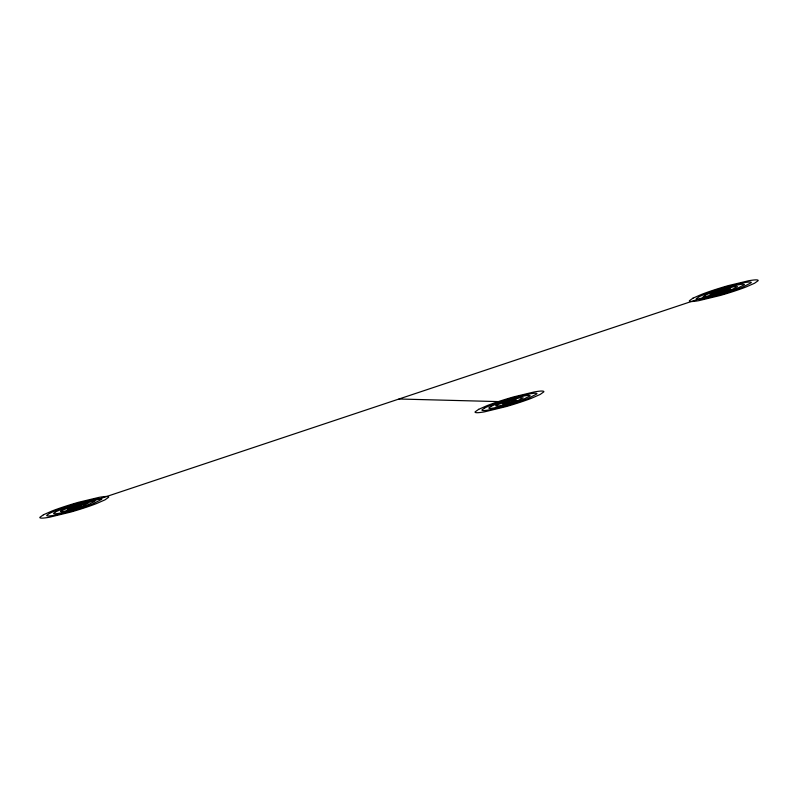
<?xml version="1.0" encoding="UTF-8"?>
<svg xmlns="http://www.w3.org/2000/svg" width="798" height="798" viewBox="0 0 798 798"><rect width="100%" height="100%" fill="white"/><g stroke="black" fill="none" stroke-linecap="round" stroke-linejoin="round"><path stroke-width="1.2" d="M74.234 507.299L723.766 290.701M399 399L509.453 401.883M43.461 514.75L39.9 517.294A65.486 4.459 -14.8 0 0 41.755 518.131A41.815 2.843 -14.8 0 0 49.316 517.254L70.813 512.047A41.815 2.843 -14.8 0 0 85.276 507.588A65.486 4.459 -14.8 0 0 96.398 503.608L105.007 499.847L108.568 497.294A65.486 4.459 -14.8 0 0 106.713 496.466A41.815 2.843 -14.8 0 0 99.161 497.344L78.553 502.271A44.399 3.022 -14.8 0 0 63.192 507.009A65.486 4.459 -14.8 0 0 52.07 510.989L43.461 514.75M49.616 513.264L46.763 515.299A52.389 3.561 -14.8 0 0 48.259 515.967A33.446 2.274 -14.8 0 0 54.294 515.259L71.501 511.099A33.446 2.274 -14.8 0 0 83.072 507.528A52.389 3.561 -14.8 0 0 91.97 504.346L101.705 499.299A52.389 3.561 -14.8 0 0 100.219 498.63A33.446 2.274 -14.8 0 0 94.174 499.339L77.685 503.279A35.521 2.414 -14.8 0 0 65.396 507.069A52.389 3.561 -14.8 0 0 56.498 510.251L49.616 513.264M55.77 511.767L53.636 513.294A39.292 2.673 -14.8 0 0 54.753 513.792A25.087 1.706 -14.8 0 0 59.281 513.274L72.179 510.141A25.087 1.706 -14.8 0 0 80.867 507.468A39.292 2.673 -14.8 0 0 87.531 505.084L94.832 501.294A39.292 2.673 -14.8 0 0 93.725 500.805A25.087 1.706 -14.8 0 0 89.186 501.324L76.827 504.286A26.643 1.815 -14.8 0 0 67.611 507.129A39.292 2.673 -14.8 0 0 60.937 509.513L55.77 511.767M61.925 510.281L60.498 511.299L64.269 511.279L72.867 509.194L83.102 505.822L87.97 503.299L84.209 503.319L75.96 505.294L61.925 510.281M68.079 508.785L67.371 509.294L73.556 508.246L81.107 505.294L75.102 506.291L68.079 508.785M478.68 409.334L475.119 411.878A65.486 4.459 -14.8 0 0 476.975 412.706A41.815 2.843 -14.8 0 0 484.536 411.838L506.032 406.621A41.815 2.843 -14.8 0 0 520.495 402.162A65.486 4.459 -14.8 0 0 531.618 398.192L540.226 394.421L543.787 391.878A65.486 4.459 -14.8 0 0 541.932 391.05A41.815 2.843 -14.8 0 0 534.371 391.918L513.772 396.855A44.399 3.022 -14.8 0 0 498.411 401.594A65.486 4.459 -14.8 0 0 487.289 405.564L478.68 409.334M484.835 407.838L481.982 409.873A52.389 3.561 -14.8 0 0 483.468 410.541A33.446 2.274 -14.8 0 0 489.513 409.843L506.72 405.673A33.446 2.274 -14.8 0 0 518.291 402.112A52.389 3.561 -14.8 0 0 527.189 398.93L536.924 393.883A52.389 3.561 -14.8 0 0 535.438 393.214A33.446 2.274 -14.8 0 0 529.393 393.913L512.905 397.863A35.521 2.414 -14.8 0 0 500.615 401.643A52.389 3.561 -14.8 0 0 491.718 404.825L484.835 407.838M490.989 406.352L488.855 407.878A39.292 2.673 -14.8 0 0 489.972 408.377A25.087 1.706 -14.8 0 0 494.501 407.848L507.398 404.726A25.087 1.706 -14.8 0 0 516.077 402.052A39.292 2.673 -14.8 0 0 522.75 399.668L530.052 395.878A39.292 2.673 -14.8 0 0 528.934 395.379A25.087 1.706 -14.8 0 0 524.406 395.908L512.047 398.86A26.643 1.815 -14.8 0 0 502.83 401.703A39.292 2.673 -14.8 0 0 496.156 404.087L490.989 406.352M497.144 404.855L495.718 405.873L499.488 405.863L508.087 403.778L518.321 400.406L523.189 397.883L519.418 397.893L511.179 399.868L497.144 404.855M503.299 403.369L502.59 403.878L508.765 402.83L516.316 399.878L510.321 400.875L503.299 403.369M692.993 298.153L689.432 300.706A65.486 4.459 -14.8 0 0 691.287 301.534A41.815 2.843 -14.8 0 0 698.839 300.656L720.345 295.45A41.815 2.843 -14.8 0 0 734.808 290.991A65.486 4.459 -14.8 0 0 745.93 287.011L754.539 283.25L758.1 280.706A65.486 4.459 -14.8 0 0 756.245 279.869A41.815 2.843 -14.8 0 0 748.684 280.746L728.075 285.674A44.399 3.022 -14.8 0 0 712.724 290.412A65.486 4.459 -14.8 0 0 701.602 294.392L692.993 298.153M699.148 296.666L696.295 298.701A52.389 3.561 -14.8 0 0 697.781 299.37A33.446 2.274 -14.8 0 0 703.826 298.661L721.033 294.502A33.446 2.274 -14.8 0 0 732.604 290.931A52.389 3.561 -14.8 0 0 741.502 287.749L751.237 282.701A52.389 3.561 -14.8 0 0 749.741 282.033A33.446 2.274 -14.8 0 0 743.706 282.741L727.217 286.681A35.521 2.414 -14.8 0 0 714.928 290.472A52.389 3.561 -14.8 0 0 706.03 293.654L699.148 296.666M705.302 295.17L703.168 296.706A39.292 2.673 -14.8 0 0 704.275 297.195A25.087 1.706 -14.8 0 0 708.814 296.676L721.711 293.554A25.087 1.706 -14.8 0 0 730.389 290.871A39.292 2.673 -14.8 0 0 737.063 288.487L744.364 284.706A39.292 2.673 -14.8 0 0 743.247 284.208A25.087 1.706 -14.8 0 0 738.719 284.726L726.35 287.689A26.643 1.815 -14.8 0 0 717.133 290.532A39.292 2.673 -14.8 0 0 710.469 292.916L705.302 295.17M711.457 293.684L710.03 294.701L713.791 294.681L722.399 292.597L732.634 289.225L737.502 286.701L733.731 286.721L725.492 288.696L711.457 293.684M717.611 292.198L716.893 292.706L723.078 291.649L730.629 288.706L724.624 289.694L717.611 292.198"/></g></svg>
